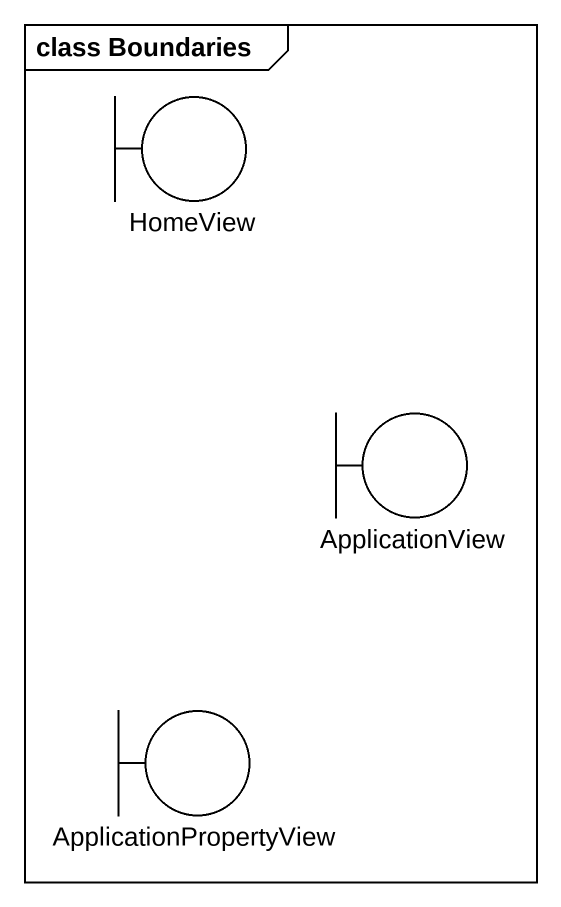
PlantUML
@startuml
mainframe class Boundaries
boundary HomeView
boundary ApplicationView
boundary ApplicationPropertyView
@enduml
